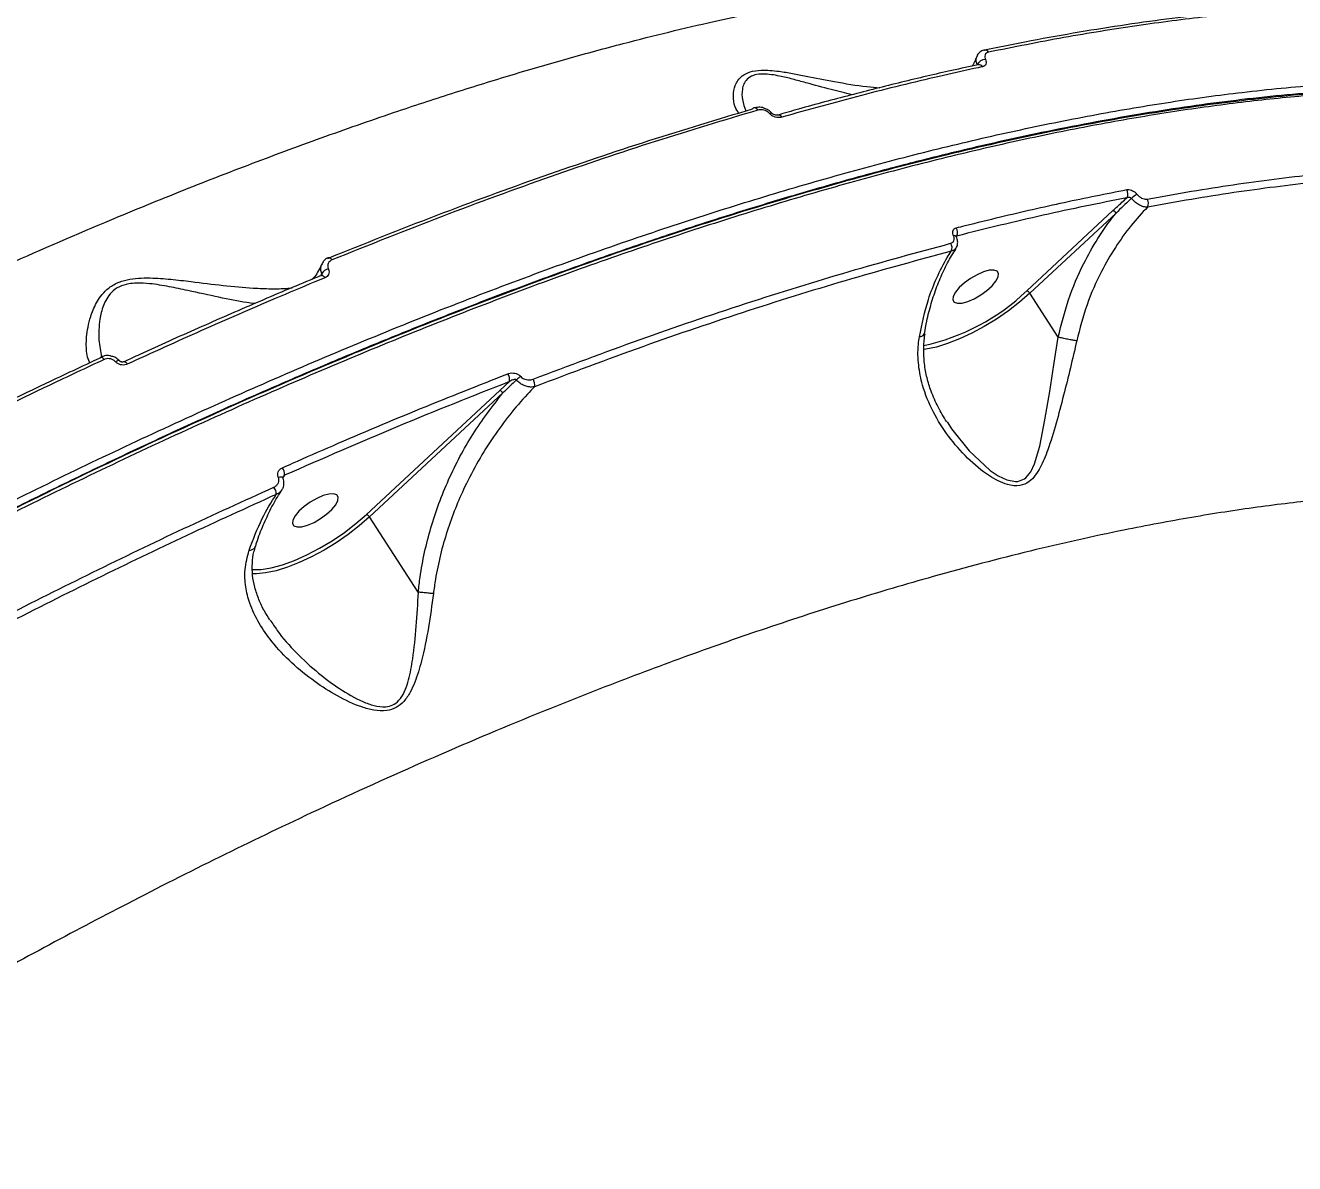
# Model space of a CAD drawing. Header units: millimetres. Extents: x -10881 to 8954, y -8695 to 5624.
# Drawn here: x -4597.2 to -4383.3, y 2660.8 to 2852.6 of the extents above; entities that cross this region are included whole.
import ezdxf

# ---------------------------------------------------------------- set-up
doc = ezdxf.new("R2010")
doc.units = ezdxf.units.MM
for name, color, linetype in [('DIKOM_ОБЪЕКТ', 7, 'Continuous'), ('DIKOM_РАЗМЕР_ЗОНА', 7, 'Continuous'), ('DIKOM_РАЗМЕР_ОБЪЕКТА', 7, 'Continuous')]:
    doc.layers.add(name, color=color, linetype=linetype)
doc.styles.add('style1', font='arial.ttf', dxfattribs={"width": 0.8})
doc.dimstyles.new('1-50', dxfattribs={"dimtxt": 300, "dimasz": 200, "dimexe": 100, "dimexo": 0, "dimgap": 100, "dimtad": 1, "dimtxsty": 'style1', "dimcen": 200, "dimclrd": 7, "dimclre": 7, "dimclrt": 7, "dimadec": 1, "dimazin": 2, "dimtfac": 1, "dimtmove": 0, "dimatfit": 2, "dimfxl": 0, "dimlwd": 25, "dimlwe": 18, "dimarcsym": 0})

# ---------------------------------------------------------------- blocks, each defined once
blk = doc.blocks.new('*D9')
at = {"layer": 'Defpoints', "color": 0, "transparency": 16777216}
for p in [(-9533.99, 4149), (-6877.05, 4149), (-2715.65, -5051.15)]:
    blk.add_point(p, dxfattribs=at)
at = {"layer": 'DIKOM_РАЗМЕР_ОБЪЕКТА', "color": 7, "lineweight": 18, "transparency": 16777216}
for p, q in [((-6877.05, 4149), (-9633.99, 4149)), ((-2715.65, -5051.15), (-9633.99, -5051.15))]:
    blk.add_line(p, q, dxfattribs=at)
at = {"layer": 'DIKOM_РАЗМЕР_ОБЪЕКТА', "color": 7, "lineweight": 25, "transparency": 16777216}
blk.add_line((-9533.99, -4851.15), (-9533.99, 3949), dxfattribs=at)
at = {"layer": 'DIKOM_РАЗМЕР_ОБЪЕКТА', "color": 7, "transparency": 16777216}
for points in [[(-9567.32, 3949), (-9500.66, 3949), (-9533.99, 4149)], [(-9567.32, -4851.15), (-9500.66, -4851.15), (-9533.99, -5051.15)]]:
    blk.add_solid(points, dxfattribs=at)
at = {"layer": 'DIKOM_РАЗМЕР_ОБЪЕКТА', "color": 7, "transparency": 16777216, "insert": (-9787.16, -451.07), "char_height": 300, "attachment_point": 5, "rotation": 90, "style": 'style1'}
blk.add_mtext('9200', dxfattribs=at)
blk = doc.blocks.new('*D10')
at = {"layer": 'Defpoints', "color": 0, "transparency": 16777216}
for p in [(-7152.73, 2730.8), (7385.22, 911.28), (7385.22, -7693.77)]:
    blk.add_point(p, dxfattribs=at)
at = {"layer": 'DIKOM_РАЗМЕР_ОБЪЕКТА', "color": 7, "lineweight": 18, "transparency": 16777216}
for p, q in [((-7152.73, 2730.8), (-7152.73, -7793.77)), ((7385.22, 911.28), (7385.22, -7793.77))]:
    blk.add_line(p, q, dxfattribs=at)
at = {"layer": 'DIKOM_РАЗМЕР_ОБЪЕКТА', "color": 7, "lineweight": 25, "transparency": 16777216}
blk.add_line((-6952.73, -7693.77), (7185.22, -7693.77), dxfattribs=at)
at = {"layer": 'DIKOM_РАЗМЕР_ОБЪЕКТА', "color": 7, "transparency": 16777216}
for points in [[(-6952.73, -7660.43), (-6952.73, -7727.1), (-7152.73, -7693.77)], [(7185.22, -7660.43), (7185.22, -7727.1), (7385.22, -7693.77)]]:
    blk.add_solid(points, dxfattribs=at)
at = {"layer": 'DIKOM_РАЗМЕР_ОБЪЕКТА', "color": 7, "transparency": 16777216, "insert": (116.24, -7440.59), "char_height": 300, "attachment_point": 5, "style": 'style1'}
blk.add_mtext('14500', dxfattribs=at)
blk = doc.blocks.new('*D11')
at = {"layer": 'Defpoints', "color": 0, "transparency": 16777216}
for p in [(-7028.45, 5624.13), (-10431.26, -7165.91), (-2784.83, -7165.91)]:
    blk.add_point(p, dxfattribs=at)
at = {"layer": 'DIKOM_РАЗМЕР_ЗОНА', "color": 7, "lineweight": 18, "transparency": 16777216}
for p, q in [((-7028.45, 5624.13), (-10531.26, 5624.13)), ((-2784.83, -7165.91), (-10531.26, -7165.91))]:
    blk.add_line(p, q, dxfattribs=at)
at = {"layer": 'DIKOM_РАЗМЕР_ЗОНА', "color": 7, "lineweight": 25, "transparency": 16777216}
blk.add_line((-10431.26, 5424.13), (-10431.26, -6965.91), dxfattribs=at)
at = {"layer": 'DIKOM_РАЗМЕР_ЗОНА', "color": 7, "transparency": 16777216}
for points in [[(-10464.6, 5424.13), (-10397.93, 5424.13), (-10431.26, 5624.13)], [(-10464.6, -6965.91), (-10397.93, -6965.91), (-10431.26, -7165.91)]]:
    blk.add_solid(points, dxfattribs=at)
at = {"layer": 'DIKOM_РАЗМЕР_ЗОНА', "color": 7, "transparency": 16777216, "insert": (-10684.43, -770.89), "char_height": 300, "attachment_point": 5, "rotation": 90, "style": 'style1'}
blk.add_mtext('12800', dxfattribs=at)
blk = doc.blocks.new('*D12')
at = {"layer": 'Defpoints', "color": 0, "transparency": 16777216}
for p in [(-9113.32, 3014.05), (8954.2, 2756.48), (8954.2, -8594.51)]:
    blk.add_point(p, dxfattribs=at)
at = {"layer": 'DIKOM_РАЗМЕР_ЗОНА', "color": 7, "lineweight": 18, "transparency": 16777216}
for p, q in [((-9113.32, 3014.05), (-9113.32, -8694.51)), ((8954.2, 2756.48), (8954.2, -8694.51))]:
    blk.add_line(p, q, dxfattribs=at)
at = {"layer": 'DIKOM_РАЗМЕР_ЗОНА', "color": 7, "lineweight": 25, "transparency": 16777216}
blk.add_line((-8913.32, -8594.51), (8754.2, -8594.51), dxfattribs=at)
at = {"layer": 'DIKOM_РАЗМЕР_ЗОНА', "color": 7, "transparency": 16777216}
for points in [[(-8913.32, -8561.18), (-8913.32, -8627.85), (-9113.32, -8594.51)], [(8754.2, -8561.18), (8754.2, -8627.85), (8954.2, -8594.51)]]:
    blk.add_solid(points, dxfattribs=at)
at = {"layer": 'DIKOM_РАЗМЕР_ЗОНА', "color": 7, "transparency": 16777216, "insert": (-79.56, -8341.34), "char_height": 300, "attachment_point": 5, "style": 'style1'}
blk.add_mtext('18000', dxfattribs=at)

msp = doc.modelspace()

# ---------------------------------------------------------------- linework, layer by layer
at = {"layer": 'DIKOM_ОБЪЕКТ', "color": 7, "linetype": 'Continuous', "lineweight": 15}
for p, q in [((-4435.561, 2848.443), (-4435.52, 2848.453)), ((-4436.56, 2845.992), (-4436.594, 2845.988)), ((-4428.417, 2807.874), (-4413.886, 2821.391)), ((-4413.361, 2820.981), (-4427.893, 2807.464)), ((-4440.213, 2817.117), (-4440.257, 2817.058)), ((-4547.37, 2810.441), (-4547.238, 2810.805)), ((-4423.101, 2800.087), (-4427.893, 2807.464)), ((-4517.239, 2791.096), (-4515.626, 2792.59)), ((-4539.714, 2770.19), (-4517.239, 2791.096)), ((-4516.715, 2790.685), (-4539.189, 2769.779)), ((-4441.83, 2785.827), (-4441.735, 2785.668)), ((-4553.511, 2776.806), (-4553.812, 2776.407)), ((-4530.967, 2757.12), (-4539.189, 2769.779))]:
    msp.add_line(p, q, dxfattribs=at)
at = {"layer": 'DIKOM_ОБЪЕКТ', "color": 7, "linetype": 'Continuous', "lineweight": 15, "flags": 128}
for points in [[(-4471.388, 2837.809), (-4471.411, 2837.828), (-4471.448, 2837.84), (-4471.494, 2837.842), (-4471.55, 2837.833), (-4471.615, 2837.815), (-4471.688, 2837.787), (-4471.767, 2837.75)], [(-4440.763, 2817.194), (-4440.608, 2817.198), (-4440.477, 2817.178), (-4440.374, 2817.134), (-4440.304, 2817.069), (-4440.29, 2817.045)], [(-4546.11, 2813.476), (-4546.106, 2813.478), (-4546.024, 2813.49), (-4545.931, 2813.469), (-4545.831, 2813.415), (-4545.728, 2813.33), (-4545.625, 2813.218), (-4545.526, 2813.082)], [(-4440.819, 2806.936), (-4440.885, 2806.359), (-4440.638, 2805.963), (-4440.099, 2805.778), (-4439.309, 2805.82), (-4438.334, 2806.085), (-4437.253, 2806.553), (-4436.153, 2807.184), (-4435.123, 2807.928), (-4434.247, 2808.725), (-4433.596, 2809.51), (-4433.222, 2810.22), (-4433.155, 2810.796), (-4433.402, 2811.193), (-4433.942, 2811.378), (-4434.732, 2811.336), (-4435.706, 2811.07), (-4436.788, 2810.603), (-4437.888, 2809.971), (-4438.917, 2809.227), (-4439.794, 2808.43), (-4440.445, 2807.645), (-4440.819, 2806.936)], [(-4547.306, 2810.473), (-4547.229, 2810.489), (-4547.136, 2810.471), (-4547.034, 2810.419), (-4546.928, 2810.334), (-4546.822, 2810.219), (-4546.719, 2810.078)], [(-4427.893, 2807.464), (-4429.621, 2805.961), (-4431.504, 2804.507), (-4433.502, 2803.133), (-4435.57, 2801.868), (-4437.664, 2800.741), (-4439.739, 2799.774), (-4441.749, 2798.991), (-4443.651, 2798.407), (-4445.404, 2798.035), (-4445.844, 2797.972)], [(-4441.735, 2785.668), (-4441.115, 2784.631), (-4438.125, 2780.91), (-4434.557, 2777.637), (-4433.201, 2776.728), (-4431.754, 2776.029), (-4430.307, 2775.741), (-4429.887, 2775.77), (-4428.794, 2776.21), (-4428.575, 2776.382), (-4427.745, 2777.413), (-4427.116, 2778.74), (-4426.233, 2781.718), (-4425.34, 2786.164), (-4424.534, 2790.947), (-4423.818, 2795.429), (-4423.095, 2800.078), (-4423.095, 2800.082), (-4423.095, 2800.082)], [(-4584.557, 2796.618), (-4584.521, 2796.687), (-4584.477, 2796.721)], [(-4584.477, 2796.721), (-4584.468, 2796.725), (-4584.401, 2796.73), (-4584.321, 2796.703), (-4584.232, 2796.644), (-4584.137, 2796.556), (-4584.039, 2796.441), (-4583.942, 2796.304)], [(-4581.365, 2796.089), (-4581.371, 2796.096), (-4581.417, 2796.123), (-4581.48, 2796.133), (-4581.56, 2796.125), (-4581.655, 2796.098), (-4581.761, 2796.055), (-4581.877, 2795.995), (-4581.998, 2795.921)], [(-4580.57, 2795.942), (-4580.565, 2795.945), (-4580.497, 2795.958), (-4580.415, 2795.935), (-4580.323, 2795.878), (-4580.225, 2795.789), (-4580.123, 2795.672), (-4580.022, 2795.531)], [(-4554.57, 2776.477), (-4554.354, 2776.523), (-4554.159, 2776.538), (-4553.998, 2776.52), (-4553.879, 2776.47), (-4553.809, 2776.391), (-4553.808, 2776.389)], [(-4552.116, 2769.251), (-4552.182, 2768.675), (-4551.935, 2768.278), (-4551.395, 2768.094), (-4550.606, 2768.136), (-4549.631, 2768.401), (-4548.55, 2768.868), (-4547.45, 2769.5), (-4546.42, 2770.244), (-4545.544, 2771.041), (-4544.892, 2771.826), (-4544.518, 2772.535), (-4544.452, 2773.112), (-4544.699, 2773.508), (-4545.239, 2773.693), (-4546.028, 2773.651), (-4547.003, 2773.386), (-4548.084, 2772.918), (-4549.184, 2772.287), (-4550.214, 2771.543), (-4551.09, 2770.746), (-4551.742, 2769.961), (-4552.116, 2769.251)], [(-4539.189, 2769.779), (-4540.918, 2768.277), (-4542.801, 2766.823), (-4544.798, 2765.448), (-4546.866, 2764.184), (-4548.961, 2763.056), (-4551.035, 2762.09), (-4553.046, 2761.306), (-4554.948, 2760.722), (-4556.701, 2760.35), (-4558.266, 2760.199), (-4559.014, 2760.209)], [(-4558.993, 2760.915), (-4558.963, 2760.913), (-4557.476, 2760.948), (-4555.769, 2761.223), (-4553.881, 2761.731), (-4551.859, 2762.461), (-4549.751, 2763.395), (-4547.608, 2764.509), (-4545.483, 2765.778), (-4543.426, 2767.171), (-4541.488, 2768.653), (-4539.714, 2770.19)]]:
    msp.add_lwpolyline(points, dxfattribs=at)
at = {"layer": 'DIKOM_ОБЪЕКТ', "color": 7, "linetype": 'Continuous', "lineweight": 15}
for centre, radius, start, end in [((-4435.452, 2847.778), 0.678, 27.37915, 95.79791), ((-4435.354, 2845.277), 1.574, 90.62944, 152.73905), ((-4436.478, 2845.329), 0.666, 26.72019, 98.80368), ((-4474.293, 2838.319), 0.395, 106.61123, 145.32257), ((-4474.338, 2838.056), 0.646, 25.10868, 96.05176), ((-4470.29, 2836.882), 0.634, 24.57383, 99.08946), ((-4412.601, 2824.238), 1.256, 327.01115, 33.96432), ((-4408.506, 2821.231), 3.18, 114.1911, 135.37333), ((-4409.156, 2822.631), 1.272, 329.36972, 33.50481), ((-4414.129, 2820.54), 0.885, 29.85923, 74.0456), ((-4441.378, 2817.736), 1.32, 332.00588, 34.73526), ((-4442.355, 2815.126), 1.355, 335.18576, 34.28687), ((-4545.834, 2809.972), 1.632, 100.16279, 149.29876), ((-4453.272, 2833.805), 35.919, 282.07741, 313.78691), ((-4428.661, 2807.023), 0.885, 29.85903, 74.04627), ((-4517.185, 2792.963), 1.603, 346.53513, 36.02485), ((-4512.13, 2790.734), 3.141, 120.21365, 137.18924), ((-4512.984, 2792.054), 1.651, 348.65091, 35.31397), ((-4517.483, 2790.244), 0.885, 29.85923, 74.0456), ((-4555.382, 2776.978), 1.879, 354.76759, 36.14425), ((-4556.937, 2773.65), 2.008, 357.89368, 35.41669), ((-4539.957, 2769.338), 0.885, 29.85903, 74.04627)]:
    msp.add_arc(centre, radius, start, end, dxfattribs=at)
for points, knots in [([(-4907.043, 2597.478), (-4903.426, 2601.312), (-4896.166, 2609.007), (-4884.527, 2620.635), (-4872.29, 2632.365), (-4859.435, 2644.16), (-4845.942, 2656.034), (-4831.879, 2667.913), (-4817.25, 2679.78), (-4803.124, 2690.791), (-4789.609, 2700.954), (-4776.826, 2710.265), (-4763.762, 2719.48), (-4750.448, 2728.573), (-4736.866, 2737.549), (-4723.075, 2746.364), (-4709.083, 2755.007), (-4695.405, 2763.166), (-4682.083, 2770.845), (-4669.141, 2778.061), (-4656.152, 2785.055), (-4643.969, 2791.384), (-4632.634, 2797.077), (-4622.14, 2802.186), (-4611.666, 2807.121), (-4598.862, 2812.952), (-4585.382, 2818.802), (-4571.285, 2824.588), (-4558.855, 2829.437), (-4546.548, 2833.981), (-4535.163, 2837.94), (-4524.704, 2841.368), (-4515.131, 2844.33), (-4505.688, 2847.072), (-4494.281, 2850.162), (-4481.961, 2853.161), (-4468.862, 2855.917), (-4456.962, 2858.04), (-4445.428, 2859.705), (-4434.309, 2860.902), (-4423.627, 2861.63), (-4413.411, 2861.878), (-4403.618, 2861.685), (-4397.511, 2861.153), (-4394.455, 2860.887)], [0, 0, 0, 0, 0.02764855, 0.05548477, 0.08338797, 0.11169617, 0.140075, 0.16886907, 0.19773766, 0.22681035, 0.25030526, 0.27391494, 0.29756581, 0.3214622, 0.34540138, 0.36959051, 0.39382409, 0.41817956, 0.44024799, 0.46231643, 0.48452126, 0.50672609, 0.52467372, 0.54262134, 0.56064222, 0.57866309, 0.60891467, 0.63093066, 0.65294664, 0.67509859, 0.69725054, 0.7151552, 0.73305986, 0.75103747, 0.76901508, 0.79919372, 0.82416614, 0.84918791, 0.87428435, 0.8994309, 0.92448538, 0.94958973, 0.97476954, 1, 1, 1, 1]), ([(-4387.378, 2855.396), (-4388.182, 2855.343), (-4391.396, 2855.131), (-4397.21, 2854.559), (-4404.815, 2853.677), (-4412.608, 2852.586), (-4420.569, 2851.299), (-4428.21, 2849.92), (-4433.267, 2848.88), (-4435.557, 2848.409)], [0, 0, 0, 0, 0.0541405, 0.21632, 0.3786014, 0.5409491, 0.7033255, 0.8656846, 1, 1, 1, 1]), ([(-4386.672, 2855.085), (-4390.433, 2854.771), (-4397.962, 2854.143), (-4409.829, 2852.598), (-4422.079, 2850.646), (-4430.59, 2848.943), (-4434.85, 2848.09)], [0, 0, 0, 0, 0.2488739, 0.4981939, 0.748869, 1, 1, 1, 1]), ([(-4435.519, 2848.439), (-4435.57, 2848.433), (-4435.859, 2848.395), (-4436.309, 2848.129), (-4436.725, 2847.72), (-4436.802, 2847.404), (-4436.825, 2847.311)], [0, 0, 0, 0, 0.0840305, 0.4728199, 0.8455607, 1, 1, 1, 1]), ([(-4434.85, 2848.09), (-4434.982, 2848.045), (-4435.248, 2847.956), (-4435.467, 2847.646), (-4435.524, 2847.261), (-4435.42, 2846.98), (-4435.371, 2846.85)], [0, 0, 0, 0, 0.2632567, 0.5266594, 0.7813278, 1, 1, 1, 1]), ([(-4436.577, 2845.967), (-4438.064, 2845.652), (-4442.327, 2844.748), (-4449.52, 2843.049), (-4458.135, 2840.876), (-4465.093, 2839.02), (-4469.217, 2837.829), (-4470.387, 2837.491)], [0, 0, 0, 0, 0.1365449, 0.3915604, 0.6459063, 0.8995418, 1, 1, 1, 1]), ([(-4435.884, 2845.628), (-4436.366, 2845.524), (-4438.777, 2845.005), (-4445.501, 2843.494), (-4456.214, 2840.892), (-4465.211, 2838.395), (-4469.713, 2837.146)], [0, 0, 0, 0, 0.0441427, 0.2207211, 0.6100162, 1, 1, 1, 1]), ([(-4436.847, 2847.368), (-4437.029, 2846.893), (-4437.261, 2846.288), (-4437.541, 2845.843), (-4437.601, 2845.747)], [0, 0, 0, 0, 0.783915, 1, 1, 1, 1]), ([(-4436.753, 2845.997), (-4436.835, 2846.222), (-4437.004, 2846.689), (-4436.902, 2847.108), (-4436.849, 2847.325)], [0, 0, 0, 0, 0.48135603, 1, 1, 1, 1]), ([(-4435.371, 2846.85), (-4435.323, 2846.721), (-4435.22, 2846.445), (-4435.276, 2846.067), (-4435.492, 2845.762), (-4435.753, 2845.673), (-4435.884, 2845.628)], [0, 0, 0, 0, 0.2213871, 0.4744058, 0.7373087, 1, 1, 1, 1]), ([(-4933.907, 2510.382), (-4931.798, 2513.144), (-4927.017, 2519.405), (-4919.029, 2529.279), (-4909.95, 2540.002), (-4900.349, 2550.823), (-4890.178, 2561.8), (-4879.462, 2572.891), (-4868.183, 2584.103), (-4856.431, 2595.336), (-4844.371, 2606.439), (-4832.067, 2617.365), (-4819.529, 2628.122), (-4806.627, 2638.822), (-4793.286, 2649.524), (-4779.55, 2660.18), (-4765.402, 2670.795), (-4750.965, 2681.271), (-4736.435, 2691.467), (-4721.883, 2701.346), (-4707.307, 2710.922), (-4692.557, 2720.296), (-4677.549, 2729.515), (-4662.342, 2738.536), (-4646.922, 2747.356), (-4631.427, 2755.893), (-4616.066, 2764.033), (-4600.905, 2771.752), (-4585.935, 2779.068), (-4571, 2786.058), (-4556.018, 2792.755), (-4541.054, 2799.123), (-4526.1, 2805.156), (-4511.293, 2810.791), (-4496.833, 2815.957), (-4482.773, 2820.645), (-4469.096, 2824.876), (-4455.66, 2828.694), (-4442.393, 2832.115), (-4429.359, 2835.112), (-4416.557, 2837.676), (-4404.108, 2839.776), (-4391.542, 2841.47), (-4378.975, 2842.68), (-4366.497, 2843.328), (-4354.586, 2843.365), (-4343.269, 2842.783), (-4332.679, 2841.59), (-4322.857, 2839.795), (-4314.709, 2837.707), (-4310.001, 2836.058), (-4308.084, 2835.387)], [0, 0, 0, 0, 0.0156514, 0.0354748, 0.0552981, 0.0752592, 0.0952203, 0.1156156, 0.136011, 0.1565564, 0.1771018, 0.1969252, 0.2167485, 0.2367096, 0.2566706, 0.277066, 0.2974613, 0.3180067, 0.3385521, 0.3583755, 0.3781988, 0.3981599, 0.4181209, 0.4385163, 0.4589116, 0.4794571, 0.5000025, 0.5198258, 0.5396492, 0.5596102, 0.5795713, 0.5999666, 0.6203619, 0.6409074, 0.6614528, 0.6812761, 0.7010994, 0.7210604, 0.7410215, 0.7614168, 0.7818121, 0.8023575, 0.8229029, 0.8459799, 0.8690569, 0.8921878, 0.915483, 0.9388336, 0.9615658, 0.9843494, 1, 1, 1, 1]), ([(-4476.974, 2837.823), (-4477.19, 2838.161), (-4477.73, 2839.009), (-4477.944, 2840.659), (-4477.708, 2842.217), (-4477.145, 2843.333), (-4476.403, 2844.159), (-4475.138, 2844.841), (-4472.989, 2845.154), (-4470.461, 2844.938), (-4467.902, 2844.521), (-4464.789, 2843.916), (-4460.587, 2843.089), (-4456.375, 2842.34), (-4453.897, 2842.159), (-4453.171, 2842.106)], [0, 0, 0, 0, 0.07812172, 0.19570886, 0.28919823, 0.33657774, 0.38488515, 0.4419845, 0.49957805, 0.5770784, 0.63319359, 0.68939518, 0.80606416, 0.94315828, 1, 1, 1, 1]), ([(-4457.83, 2840.932), (-4459.006, 2841.202), (-4461.577, 2841.793), (-4464.951, 2842.762), (-4467.866, 2843.559), (-4469.817, 2844.028), (-4471.482, 2844.322), (-4472.922, 2844.446), (-4473.911, 2844.35), (-4474.869, 2844.068), (-4475.603, 2843.59), (-4476.132, 2842.748), (-4476.454, 2841.582), (-4476.427, 2839.973), (-4475.999, 2838.813), (-4475.769, 2838.192)], [0, 0, 0, 0, 0.1196629, 0.2616957, 0.3347583, 0.4076713, 0.4530963, 0.4997698, 0.5549283, 0.5656824, 0.6315623, 0.6885719, 0.7472734, 0.864579, 1, 1, 1, 1]), ([(-4288.637, 2824.292), (-4288.684, 2824.329), (-4290.527, 2825.775), (-4294.743, 2828.231), (-4301.327, 2831.613), (-4308.508, 2834.45), (-4316.149, 2836.818), (-4324.247, 2838.715), (-4332.888, 2840.17), (-4342.119, 2841.181), (-4351.927, 2841.733), (-4362.321, 2841.813), (-4373.228, 2841.411), (-4384.355, 2840.547), (-4395.631, 2839.26), (-4407.017, 2837.587), (-4418.784, 2835.494), (-4430.985, 2832.967), (-4443.595, 2830.003), (-4456.616, 2826.592), (-4469.96, 2822.752), (-4483.606, 2818.486), (-4497.516, 2813.803), (-4511.686, 2808.705), (-4526.093, 2803.195), (-4540.802, 2797.243), (-4555.777, 2790.856), (-4571.014, 2784.027), (-4586.396, 2776.802), (-4601.697, 2769.288), (-4616.866, 2761.524), (-4631.893, 2753.527), (-4646.952, 2745.205), (-4662.108, 2736.518), (-4677.317, 2727.482), (-4692.568, 2718.097), (-4707.739, 2708.424), (-4723.071, 2698.333), (-4733.219, 2691.351), (-4738.421, 2687.772)], [0, 0, 0, 0, 0.0007346, 0.0289505, 0.057322, 0.0857458, 0.1131219, 0.1405451, 0.168111, 0.195725, 0.2238896, 0.2521055, 0.280477, 0.3089008, 0.3352988, 0.3617388, 0.3883068, 0.4149178, 0.4420201, 0.4691681, 0.4964546, 0.5237876, 0.5511638, 0.578587, 0.606153, 0.633767, 0.6619317, 0.6901477, 0.7185192, 0.7469431, 0.7743193, 0.8017425, 0.8293085, 0.8569226, 0.8850873, 0.9133032, 0.9416748, 0.9700987, 1, 1, 1, 1]), ([(-4288.85, 2824.536), (-4289.198, 2824.792), (-4290.744, 2825.928), (-4293.746, 2827.759), (-4297.863, 2830.027), (-4302.262, 2832.1), (-4306.919, 2833.995), (-4311.827, 2835.702), (-4316.965, 2837.215), (-4322.316, 2838.526), (-4327.871, 2839.635), (-4333.634, 2840.544), (-4339.604, 2841.253), (-4345.784, 2841.762), (-4352.175, 2842.074), (-4358.778, 2842.187), (-4365.596, 2842.101), (-4372.63, 2841.817), (-4379.884, 2841.333), (-4387.343, 2840.652), (-4394.975, 2839.775), (-4402.754, 2838.704), (-4410.667, 2837.443), (-4418.723, 2835.991), (-4426.92, 2834.348), (-4435.259, 2832.514), (-4443.741, 2830.49), (-4452.365, 2828.276), (-4461.13, 2825.872), (-4470.038, 2823.277), (-4479.088, 2820.492), (-4488.271, 2817.518), (-4497.562, 2814.365), (-4506.933, 2811.041), (-4516.364, 2807.553), (-4525.852, 2803.904), (-4535.397, 2800.092), (-4545.001, 2796.118), (-4554.662, 2791.983), (-4564.381, 2787.686), (-4574.157, 2783.227), (-4583.99, 2778.607), (-4593.881, 2773.825), (-4603.825, 2768.883), (-4613.798, 2763.793), (-4623.77, 2758.571), (-4633.713, 2753.229), (-4643.622, 2747.773), (-4653.497, 2742.201), (-4663.338, 2736.514), (-4673.147, 2730.711), (-4682.922, 2724.794), (-4692.662, 2718.761), (-4702.371, 2712.616), (-4712.037, 2706.347), (-4718.853, 2701.867), (-4722.423, 2699.451), (-4722.806, 2699.192)], [0, 0, 0, 0, 0.0053783, 0.0239307, 0.0425511, 0.0612597, 0.0800759, 0.0989917, 0.1178881, 0.1366792, 0.1553981, 0.1740642, 0.1926973, 0.2113174, 0.2299446, 0.2485927, 0.2672822, 0.2860336, 0.3048678, 0.3238003, 0.3427276, 0.3615235, 0.3802584, 0.3989472, 0.4176053, 0.4362478, 0.4548897, 0.4735436, 0.4922222, 0.5109408, 0.5297145, 0.5485584, 0.5674252, 0.5862315, 0.6049732, 0.6236653, 0.6423229, 0.660961, 0.6795947, 0.6982375, 0.716901, 0.7356002, 0.7543501, 0.7731657, 0.7920308, 0.8108578, 0.8296114, 0.8483119, 0.866974, 0.8856128, 0.9042431, 0.9228797, 0.9415328, 0.9602172, 0.9789478, 0.9977394, 1, 1, 1, 1]), ([(-4308.334, 2834), (-4310.247, 2834.669), (-4315.4, 2836.473), (-4324.593, 2838.761), (-4336.108, 2840.662), (-4348.644, 2841.764), (-4362.182, 2842.045), (-4376.703, 2841.478), (-4391.888, 2840.077), (-4407.667, 2837.867), (-4423.962, 2834.89), (-4441.038, 2831.096), (-4458.869, 2826.463), (-4477.41, 2820.988), (-4496.252, 2814.792), (-4515.324, 2807.912), (-4534.551, 2800.4), (-4554.246, 2792.135), (-4574.359, 2783.113), (-4594.828, 2773.348), (-4615.205, 2763.053), (-4635.42, 2752.279), (-4655.409, 2741.079), (-4675.506, 2729.28), (-4695.615, 2716.864), (-4711.258, 2706.873), (-4720.005, 2700.943), (-4722.163, 2699.48)], [0, 0, 0, 0, 0.0243372, 0.0655682, 0.106831, 0.1480619, 0.1904905, 0.2329537, 0.2753823, 0.3166133, 0.357876, 0.399107, 0.4415356, 0.4839988, 0.5264274, 0.5676584, 0.6089212, 0.6501522, 0.6925808, 0.7350441, 0.7774727, 0.8187037, 0.8599665, 0.9011976, 0.9436262, 0.9860894, 1, 1, 1, 1]), ([(-4546.228, 2813.356), (-4540.116, 2815.807), (-4527.874, 2820.714), (-4509.823, 2827.295), (-4491.988, 2833.346), (-4480.414, 2836.81), (-4474.618, 2838.544)], [0, 0, 0, 0, 0.2482505, 0.4971903, 0.7482387, 1, 1, 1, 1]), ([(-4473.753, 2838.33), (-4479.48, 2836.616), (-4490.95, 2833.185), (-4508.735, 2827.161), (-4526.906, 2820.545), (-4539.313, 2815.572), (-4545.526, 2813.082)], [0, 0, 0, 0, 0.2482503, 0.4971899, 0.7482385, 1, 1, 1, 1]), ([(-4472.617, 2838.613), (-4472.668, 2838.637), (-4472.979, 2838.782), (-4473.615, 2838.845), (-4474.139, 2838.742), (-4474.405, 2838.69)], [0, 0, 0, 0, 0.0884298, 0.538491, 1, 1, 1, 1]), ([(-4471.767, 2837.75), (-4471.872, 2837.854), (-4472.081, 2838.061), (-4472.498, 2838.272), (-4472.961, 2838.397), (-4473.397, 2838.412), (-4473.65, 2838.354), (-4473.753, 2838.33)], [0, 0, 0, 0, 0.1920553, 0.3835881, 0.5902092, 0.8340758, 1, 1, 1, 1]), ([(-4471.39, 2837.808), (-4471.393, 2837.813), (-4471.55, 2838.036), (-4471.965, 2838.356), (-4472.416, 2838.534), (-4472.617, 2838.613)], [0, 0, 0, 0, 0.014095, 0.561376, 1, 1, 1, 1]), ([(-4469.713, 2837.146), (-4469.819, 2837.122), (-4470.082, 2837.063), (-4470.535, 2837.083), (-4471.015, 2837.215), (-4471.445, 2837.433), (-4471.659, 2837.645), (-4471.767, 2837.75)], [0, 0, 0, 0, 0.1655324, 0.4120459, 0.620061, 0.8097055, 1, 1, 1, 1]), ([(-4470.385, 2837.52), (-4470.415, 2837.509), (-4470.497, 2837.48), (-4470.734, 2837.483), (-4470.987, 2837.545), (-4471.176, 2837.635), (-4471.297, 2837.719), (-4471.364, 2837.78), (-4471.383, 2837.805), (-4471.387, 2837.81)], [0, 0, 0, 0, 0.1655604, 0.455866, 0.665076, 0.8056219, 0.9050873, 0.9793288, 1, 1, 1, 1]), ([(-4408.096, 2823.333), (-4405.602, 2823.783), (-4398.314, 2825.098), (-4386.607, 2826.815), (-4373.17, 2828.257), (-4360.231, 2829.107), (-4352.116, 2829.134), (-4348.054, 2829.148)], [0, 0, 0, 0, 0.1144542, 0.3345003, 0.5550756, 0.7772654, 1, 1, 1, 1]), ([(-4348.159, 2827.783), (-4352.163, 2827.771), (-4360.179, 2827.746), (-4373.026, 2826.912), (-4386.476, 2825.477), (-4398.244, 2823.755), (-4405.574, 2822.432), (-4408.062, 2821.983)], [0, 0, 0, 0, 0.2200461, 0.4406213, 0.6628108, 0.8855451, 1, 1, 1, 1]), ([(-4440.293, 2818.488), (-4439.794, 2818.616), (-4437.294, 2819.253), (-4431.173, 2820.758), (-4422.03, 2822.86), (-4415.051, 2824.246), (-4411.559, 2824.94)], [0, 0, 0, 0, 0.0507678, 0.2538476, 0.6266954, 1, 1, 1, 1]), ([(-4411.559, 2824.94), (-4411.515, 2824.946), (-4411.345, 2824.972), (-4411.007, 2824.936), (-4410.562, 2824.767), (-4410.137, 2824.494), (-4409.919, 2824.252), (-4409.809, 2824.131)], [0, 0, 0, 0, 0.0825824, 0.3217227, 0.5513052, 0.7756177, 1, 1, 1, 1]), ([(-4409.809, 2824.131), (-4409.702, 2824.012), (-4409.487, 2823.773), (-4409.068, 2823.503), (-4408.633, 2823.338), (-4408.304, 2823.303), (-4408.138, 2823.327), (-4408.096, 2823.333)], [0, 0, 0, 0, 0.2256675, 0.4513623, 0.6801796, 0.9175966, 1, 1, 1, 1]), ([(-4411.547, 2823.554), (-4416.214, 2822.621), (-4425.558, 2820.753), (-4435.324, 2818.33), (-4440.213, 2817.117)], [0, 0, 0, 0, 0.49945, 1, 1, 1, 1]), ([(-4408.062, 2821.983), (-4408.999, 2820.968), (-4410.943, 2818.861), (-4413.54, 2815.222), (-4416.092, 2810.8), (-4418.411, 2805.562), (-4419.463, 2801.51), (-4419.994, 2799.462)], [0, 0, 0, 0, 0.1665418, 0.3455483, 0.526757, 0.7607811, 1, 1, 1, 1]), ([(-4413.886, 2821.391), (-4413.381, 2821.86), (-4412.603, 2822.581), (-4411.821, 2823.301), (-4411.547, 2823.554)], [0, 0, 0, 0, 0.649474, 1, 1, 1, 1]), ([(-4410.769, 2823.465), (-4410.826, 2823.412), (-4411.695, 2822.591), (-4412.556, 2821.759), (-4413.361, 2820.981)], [0, 0, 0, 0, 0.0646722, 1, 1, 1, 1]), ([(-4410.769, 2823.465), (-4410.805, 2823.497), (-4410.845, 2823.534), (-4410.948, 2823.589), (-4411.08, 2823.629), (-4411.28, 2823.634), (-4411.439, 2823.599), (-4411.525, 2823.563), (-4411.547, 2823.554)], [0, 0, 0, 0, 0.1722971, 0.1986671, 0.4120261, 0.6483545, 0.9085947, 1, 1, 1, 1]), ([(-4408.062, 2821.983), (-4408.126, 2821.98), (-4408.375, 2821.968), (-4408.88, 2822.074), (-4409.563, 2822.394), (-4410.233, 2822.868), (-4410.59, 2823.266), (-4410.769, 2823.465)], [0, 0, 0, 0, 0.0812089, 0.316152, 0.5445805, 0.7717999, 1, 1, 1, 1]), ([(-4423.101, 2800.087), (-4422.575, 2802.209), (-4421.51, 2806.501), (-4419.132, 2812.036), (-4416.472, 2816.769), (-4414.534, 2819.513), (-4413.449, 2820.871), (-4413.361, 2820.981)], [0, 0, 0, 0, 0.275435, 0.5570818, 0.7677985, 0.9811402, 1, 1, 1, 1]), ([(-4440.763, 2817.194), (-4440.777, 2817.225), (-4440.854, 2817.391), (-4440.921, 2817.697), (-4440.857, 2818.062), (-4440.649, 2818.352), (-4440.412, 2818.443), (-4440.293, 2818.488)], [0, 0, 0, 0, 0.0535395, 0.2897948, 0.5263616, 0.7631292, 1, 1, 1, 1]), ([(-4511.637, 2793.008), (-4505.599, 2795.278), (-4493.506, 2799.823), (-4475.737, 2805.835), (-4458.225, 2811.299), (-4446.904, 2814.358), (-4441.236, 2815.889)], [0, 0, 0, 0, 0.2482523, 0.4971932, 0.7482405, 1, 1, 1, 1]), ([(-4441.236, 2815.889), (-4441.116, 2815.936), (-4440.878, 2816.028), (-4440.669, 2816.32), (-4440.604, 2816.687), (-4440.672, 2816.995), (-4440.749, 2817.163), (-4440.763, 2817.194)], [0, 0, 0, 0, 0.2363546, 0.4725827, 0.7091512, 0.9458514, 1, 1, 1, 1]), ([(-4440.368, 2815.091), (-4440.324, 2815.142), (-4440.13, 2815.372), (-4440.032, 2815.92), (-4440.062, 2816.542), (-4440.244, 2816.896), (-4440.316, 2817.035)], [0, 0, 0, 0, 0.1002245, 0.4419613, 0.7821521, 1, 1, 1, 1]), ([(-4440.213, 2817.117), (-4440.256, 2817.1), (-4440.32, 2817.076), (-4440.354, 2817.024), (-4440.365, 2817.007)], [0, 0, 0, 0, 0.6780345, 1, 1, 1, 1]), ([(-4440.284, 2817.039), (-4440.292, 2817.055), (-4440.318, 2817.105), (-4440.32, 2817.142), (-4440.321, 2817.133), (-4440.321, 2817.131)], [0, 0, 0, 0, 0.2607252, 0.8239197, 1, 1, 1, 1]), ([(-4546.105, 2813.465), (-4546.15, 2813.45), (-4546.473, 2813.345), (-4546.951, 2812.97), (-4547.177, 2812.497), (-4547.28, 2812.283)], [0, 0, 0, 0, 0.0811826, 0.5825196, 1, 1, 1, 1]), ([(-4441.125, 2814.557), (-4446.701, 2813.051), (-4457.869, 2810.035), (-4475.251, 2804.622), (-4493.056, 2798.609), (-4505.256, 2794.024), (-4511.365, 2791.729)], [0, 0, 0, 0, 0.2482526, 0.4971936, 0.7482408, 1, 1, 1, 1]), ([(-4446.514, 2800.145), (-4446.066, 2802.281), (-4445.33, 2805.797), (-4443.609, 2810.161), (-4442.246, 2812.813), (-4441.354, 2814.202), (-4441.125, 2814.557)], [0, 0, 0, 0, 0.3957843, 0.6516337, 0.9109959, 1, 1, 1, 1]), ([(-4445.634, 2800.688), (-4445.517, 2801.383), (-4445.221, 2803.132), (-4444.521, 2805.788), (-4443.571, 2808.655), (-4442.421, 2811.333), (-4441.327, 2813.467), (-4440.562, 2814.606), (-4440.294, 2815.004)], [0, 0, 0, 0, 0.1254982, 0.3160545, 0.5081265, 0.7014103, 0.8955165, 1, 1, 1, 1]), ([(-4440.389, 2815.071), (-4440.446, 2814.98), (-4440.603, 2814.728), (-4440.922, 2814.624), (-4441.125, 2814.557)], [0, 0, 0, 0, 0.3628914, 1, 1, 1, 1]), ([(-4547.294, 2812.339), (-4547.308, 2812.299), (-4547.492, 2811.768), (-4547.94, 2811.005), (-4548.474, 2810.199), (-4548.815, 2809.896), (-4548.918, 2809.805)], [0, 0, 0, 0, 0.0319084, 0.4259105, 0.8270378, 1, 1, 1, 1]), ([(-4547.238, 2810.805), (-4547.258, 2810.853), (-4547.376, 2811.136), (-4547.478, 2811.659), (-4547.347, 2812.088), (-4547.285, 2812.288)], [0, 0, 0, 0, 0.0977581, 0.5775823, 1, 1, 1, 1]), ([(-4546.122, 2811.578), (-4546.11, 2811.551), (-4546.038, 2811.384), (-4545.982, 2811.062), (-4546.074, 2810.649), (-4546.319, 2810.292), (-4546.586, 2810.149), (-4546.719, 2810.078)], [0, 0, 0, 0, 0.0479293, 0.2856334, 0.523625, 0.7617704, 1, 1, 1, 1]), ([(-4545.526, 2813.082), (-4545.659, 2813.011), (-4545.926, 2812.869), (-4546.171, 2812.513), (-4546.263, 2812.098), (-4546.207, 2811.774), (-4546.135, 2811.607), (-4546.122, 2811.578)], [0, 0, 0, 0, 0.2378088, 0.4755153, 0.7135038, 0.9515312, 1, 1, 1, 1]), ([(-4586.315, 2795.791), (-4586.389, 2795.902), (-4586.657, 2796.308), (-4586.938, 2797.66), (-4586.992, 2800.049), (-4586.442, 2803.054), (-4585.495, 2805.467), (-4584.52, 2807.013), (-4583.461, 2808.185), (-4581.965, 2809.181), (-4580.087, 2809.789), (-4578.136, 2810.039), (-4575.656, 2810.073), (-4572.662, 2809.844), (-4568.516, 2809.36), (-4563.767, 2808.762), (-4559.248, 2808.345), (-4555.734, 2808.212), (-4553.486, 2808.247), (-4552.544, 2808.368), (-4552.228, 2808.409)], [0, 0, 0, 0, 0.0209611, 0.0763779, 0.1715933, 0.2696472, 0.3303276, 0.361104, 0.392565, 0.4287949, 0.4610203, 0.4921048, 0.5244132, 0.5809697, 0.6387598, 0.7343023, 0.8327415, 0.8984847, 0.9659278, 1, 1, 1, 1]), ([(-4558.59, 2805.721), (-4559.019, 2805.78), (-4560.827, 2806.03), (-4564.589, 2806.778), (-4569.016, 2807.765), (-4572.958, 2808.599), (-4575.857, 2809.088), (-4578.181, 2809.226), (-4579.928, 2809.075), (-4581.482, 2808.616), (-4582.736, 2807.683), (-4583.553, 2806.553), (-4584.255, 2805.016), (-4584.797, 2802.603), (-4584.915, 2799.52), (-4584.53, 2797.666), (-4584.338, 2796.74)], [0, 0, 0, 0, 0.0390148, 0.1646332, 0.2936671, 0.3663789, 0.440185, 0.4886038, 0.517126, 0.5545981, 0.5969756, 0.6344726, 0.6732783, 0.7506722, 0.8755207, 1, 1, 1, 1]), ([(-4547.304, 2810.467), (-4547.736, 2810.292), (-4551.381, 2808.809), (-4558.308, 2805.86), (-4568.079, 2801.604), (-4575.507, 2798.285), (-4579.681, 2796.345), (-4580.566, 2795.933)], [0, 0, 0, 0, 0.03947295, 0.33297871, 0.62710433, 0.92096139, 1, 1, 1, 1]), ([(-4546.719, 2810.078), (-4547.277, 2809.847), (-4550.068, 2808.693), (-4556.981, 2805.787), (-4567.508, 2801.231), (-4575.849, 2797.431), (-4580.022, 2795.531)], [0, 0, 0, 0, 0.0507693, 0.253855, 0.6266991, 1, 1, 1, 1]), ([(-4547.218, 2810.537), (-4547.219, 2810.534), (-4547.22, 2810.53), (-4547.249, 2810.493), (-4547.298, 2810.477), (-4547.303, 2810.476)], [0, 0, 0, 0, 0.5372103, 0.9532751, 1, 1, 1, 1]), ([(-4547.22, 2810.537), (-4547.21, 2810.571), (-4547.188, 2810.647), (-4547.209, 2810.742), (-4547.234, 2810.796), (-4547.238, 2810.805)], [0, 0, 0, 0, 0.3973044, 0.8989651, 1, 1, 1, 1]), ([(-4446.514, 2800.145), (-4446.48, 2800.153), (-4446.329, 2800.186), (-4446.023, 2800.29), (-4445.734, 2800.467), (-4445.712, 2800.639), (-4445.703, 2800.701)], [0, 0, 0, 0, 0.0722466, 0.3160962, 0.749984, 1, 1, 1, 1]), ([(-4441.888, 2785.789), (-4442.396, 2786.624), (-4443.415, 2788.3), (-4444.506, 2790.811), (-4445.277, 2793.248), (-4445.705, 2795.611), (-4445.796, 2798.038), (-4445.729, 2799.734), (-4445.535, 2800.6), (-4445.521, 2800.663)], [0, 0, 0, 0, 0.1835879, 0.3685803, 0.5178736, 0.675478, 0.833518, 0.9877256, 1, 1, 1, 1]), ([(-4419.994, 2799.462), (-4420.345, 2797.933), (-4421.057, 2794.835), (-4422.224, 2790.153), (-4423.457, 2785.491), (-4424.696, 2781.396), (-4425.864, 2778.511), (-4426.941, 2776.752), (-4428.023, 2775.606), (-4429.616, 2774.902), (-4431.485, 2775.115), (-4433.224, 2775.827), (-4435.554, 2777.184), (-4438.493, 2779.65), (-4441.681, 2783.305), (-4444.295, 2787.437), (-4445.954, 2791.494), (-4446.729, 2795.344), (-4446.799, 2798.1), (-4446.575, 2799.708), (-4446.514, 2800.145)], [0, 0, 0, 0, 0.0704036, 0.1427031, 0.2195593, 0.2979651, 0.3555927, 0.3848666, 0.4149661, 0.4491209, 0.4886795, 0.5172627, 0.546521, 0.6240214, 0.7036981, 0.7828119, 0.8640045, 0.920468, 0.9784132, 1, 1, 1, 1]), ([(-4423.095, 2800.082), (-4423.096, 2800.082), (-4423.098, 2800.083), (-4423.1, 2800.086), (-4423.101, 2800.087)], [0, 0, 0, 0, 0.4080801, 1, 1, 1, 1]), ([(-4419.994, 2799.462), (-4420.029, 2799.466), (-4420.242, 2799.492), (-4420.733, 2799.567), (-4421.517, 2799.713), (-4422.361, 2799.894), (-4422.85, 2800.019), (-4423.095, 2800.082)], [0, 0, 0, 0, 0.0428988, 0.2679933, 0.5119958, 0.7559979, 1, 1, 1, 1]), ([(-4664.696, 2755.025), (-4658.816, 2758.357), (-4647.043, 2765.029), (-4629.284, 2774.552), (-4611.474, 2783.697), (-4596.545, 2791.01), (-4587.595, 2795.197), (-4584.557, 2796.618)], [0, 0, 0, 0, 0.22004644, 0.44062187, 0.66281158, 0.88554601, 1, 1, 1, 1]), ([(-4583.942, 2796.304), (-4586.986, 2794.879), (-4595.885, 2790.716), (-4610.732, 2783.445), (-4628.51, 2774.322), (-4646.381, 2764.745), (-4658.295, 2757.993), (-4664.26, 2754.613)], [0, 0, 0, 0, 0.1144547, 0.3345006, 0.5550758, 0.7772655, 1, 1, 1, 1]), ([(-4582.792, 2796.884), (-4582.849, 2796.903), (-4583.186, 2797.017), (-4583.797, 2796.979), (-4584.263, 2796.779), (-4584.464, 2796.693)], [0, 0, 0, 0, 0.1033702, 0.6136383, 1, 1, 1, 1]), ([(-4581.998, 2795.921), (-4582.113, 2796.029), (-4582.342, 2796.245), (-4582.81, 2796.427), (-4583.309, 2796.479), (-4583.694, 2796.41), (-4583.892, 2796.325), (-4583.942, 2796.304)], [0, 0, 0, 0, 0.2263604, 0.4527269, 0.6823825, 0.9207758, 1, 1, 1, 1]), ([(-4581.375, 2796.084), (-4581.4, 2796.117), (-4581.592, 2796.373), (-4582.071, 2796.701), (-4582.57, 2796.828), (-4582.792, 2796.884)], [0, 0, 0, 0, 0.0764964, 0.5882022, 1, 1, 1, 1]), ([(-4580.022, 2795.531), (-4580.072, 2795.509), (-4580.275, 2795.424), (-4580.668, 2795.355), (-4581.176, 2795.41), (-4581.65, 2795.595), (-4581.882, 2795.813), (-4581.998, 2795.921)], [0, 0, 0, 0, 0.0795875, 0.3194881, 0.5497988, 0.7748586, 1, 1, 1, 1]), ([(-4580.568, 2795.951), (-4580.6, 2795.935), (-4580.676, 2795.899), (-4580.844, 2795.879), (-4581.023, 2795.897), (-4581.182, 2795.951), (-4581.303, 2796.024), (-4581.346, 2796.072), (-4581.364, 2796.092)], [0, 0, 0, 0, 0.1584773, 0.3662912, 0.5485689, 0.7104797, 0.8758424, 1, 1, 1, 1]), ([(-4553.865, 2778.086), (-4553.3, 2778.336), (-4550.474, 2779.59), (-4542.683, 2782.991), (-4530.539, 2788.125), (-4520.775, 2791.978), (-4515.889, 2793.906)], [0, 0, 0, 0, 0.0441412, 0.2207137, 0.6100127, 1, 1, 1, 1]), ([(-4515.626, 2792.59), (-4521.871, 2790.121), (-4534.378, 2785.175), (-4547.127, 2779.599), (-4553.511, 2776.806)], [0, 0, 0, 0, 0.4992727, 1, 1, 1, 1]), ([(-4514.434, 2792.869), (-4514.54, 2792.769), (-4515.304, 2792.045), (-4516.062, 2791.315), (-4516.715, 2790.685)], [0, 0, 0, 0, 0.13806401, 1, 1, 1, 1]), ([(-4515.889, 2793.906), (-4515.761, 2793.947), (-4515.465, 2794.042), (-4514.97, 2794.06), (-4514.469, 2793.96), (-4514.03, 2793.762), (-4513.817, 2793.553), (-4513.711, 2793.449)], [0, 0, 0, 0, 0.1825282, 0.4237843, 0.6274648, 0.8134356, 1, 1, 1, 1]), ([(-4514.434, 2792.869), (-4514.46, 2792.886), (-4514.505, 2792.917), (-4514.627, 2792.945), (-4514.811, 2792.94), (-4515.083, 2792.87), (-4515.364, 2792.75), (-4515.546, 2792.639), (-4515.626, 2792.59)], [0, 0, 0, 0, 0.076287, 0.1323028, 0.2954228, 0.5060901, 0.7824062, 1, 1, 1, 1]), ([(-4511.365, 2791.729), (-4511.534, 2791.701), (-4511.925, 2791.635), (-4512.6, 2791.722), (-4513.302, 2791.975), (-4513.941, 2792.356), (-4514.269, 2792.696), (-4514.434, 2792.869)], [0, 0, 0, 0, 0.1741978, 0.4036522, 0.6052382, 0.8000699, 1, 1, 1, 1]), ([(-4513.711, 2793.449), (-4513.608, 2793.347), (-4513.403, 2793.145), (-4512.981, 2792.955), (-4512.506, 2792.861), (-4512.038, 2792.88), (-4511.759, 2792.969), (-4511.637, 2793.008)], [0, 0, 0, 0, 0.188925, 0.3774349, 0.5791838, 0.8164502, 1, 1, 1, 1]), ([(-4530.967, 2757.12), (-4530.873, 2757.963), (-4530.624, 2760.216), (-4529.952, 2763.847), (-4528.891, 2767.996), (-4527.533, 2772.084), (-4525.33, 2777.439), (-4521.939, 2783.904), (-4518.469, 2788.408), (-4516.715, 2790.685)], [0, 0, 0, 0, 0.0670836, 0.1792374, 0.2922139, 0.4075632, 0.5236448, 0.7591249, 1, 1, 1, 1]), ([(-4511.365, 2791.729), (-4511.774, 2791.307), (-4513.233, 2789.8), (-4515.604, 2787.028), (-4518.378, 2783.269), (-4520.909, 2779.227), (-4523.651, 2774.002), (-4525.783, 2768.681), (-4527.284, 2763.392), (-4528.027, 2759.859), (-4528.32, 2757.668), (-4528.427, 2756.863)], [0, 0, 0, 0, 0.0465623, 0.166034, 0.2855042, 0.4082657, 0.5310184, 0.7327781, 0.8363389, 0.9398837, 1, 1, 1, 1]), ([(-4554.57, 2776.477), (-4554.617, 2776.626), (-4554.715, 2776.935), (-4554.608, 2777.407), (-4554.328, 2777.824), (-4554.019, 2777.999), (-4553.865, 2778.086)], [0, 0, 0, 0, 0.2338668, 0.4824937, 0.7413363, 1, 1, 1, 1]), ([(-4555.3, 2774.813), (-4555.142, 2774.904), (-4554.824, 2775.085), (-4554.535, 2775.518), (-4554.422, 2776.005), (-4554.522, 2776.324), (-4554.57, 2776.477)], [0, 0, 0, 0, 0.2583542, 0.5167488, 0.7678077, 1, 1, 1, 1]), ([(-4554.01, 2774.308), (-4553.921, 2774.435), (-4553.682, 2774.776), (-4553.588, 2775.474), (-4553.626, 2776.082), (-4553.804, 2776.351), (-4553.824, 2776.38)], [0, 0, 0, 0, 0.2111174, 0.5682912, 0.952816, 1, 1, 1, 1]), ([(-4553.804, 2776.386), (-4553.811, 2776.402), (-4553.831, 2776.452), (-4553.83, 2776.473), (-4553.79, 2776.527), (-4553.772, 2776.552)], [0, 0, 0, 0, 0.1920389, 0.6269623, 1, 1, 1, 1]), ([(-4553.511, 2776.806), (-4553.586, 2776.752), (-4553.686, 2776.679), (-4553.755, 2776.578), (-4553.772, 2776.552)], [0, 0, 0, 0, 0.7485469, 1, 1, 1, 1]), ([(-4276.765, 2741.624), (-4277.262, 2742.555), (-4279.044, 2745.898), (-4282.679, 2750.189), (-4287.3, 2754.708), (-4291.77, 2758.219), (-4296.708, 2761.401), (-4301.776, 2764.056), (-4306.856, 2766.251), (-4311.863, 2768.055), (-4317.166, 2769.624), (-4324.024, 2771.258), (-4332.916, 2772.764), (-4344.21, 2773.802), (-4355.87, 2774.064), (-4367.47, 2773.674), (-4378.452, 2772.802), (-4389.5, 2771.484), (-4400.551, 2769.776), (-4413.252, 2767.395), (-4427.739, 2764.155), (-4443.159, 2760.112), (-4458.061, 2755.708), (-4471.832, 2751.245), (-4485.388, 2746.496), (-4498.687, 2741.518), (-4513.695, 2735.549), (-4530.468, 2728.43), (-4547.925, 2720.5), (-4564.465, 2712.543), (-4579.484, 2704.957), (-4594.032, 2697.28), (-4608.091, 2689.561), (-4622.226, 2681.489), (-4636.421, 2673.095), (-4645.863, 2667.244), (-4650.588, 2664.316)], [0, 0, 0, 0, 0.0149434, 0.0536682, 0.0793282, 0.1049881, 0.1308061, 0.156624, 0.177491, 0.1983579, 0.2193094, 0.2402609, 0.2754305, 0.3129676, 0.3506275, 0.3817563, 0.4129549, 0.4410027, 0.4691014, 0.49734, 0.5349389, 0.5726607, 0.60384, 0.6350892, 0.6631818, 0.6913252, 0.7196085, 0.7573014, 0.7951171, 0.8263736, 0.8576998, 0.8858608, 0.9140728, 0.9424245, 0.9711852, 1, 1, 1, 1]), ([(-4616.401, 2744.817), (-4611.307, 2747.501), (-4601.11, 2752.873), (-4585.813, 2760.522), (-4570.518, 2767.895), (-4560.376, 2772.506), (-4555.3, 2774.813)], [0, 0, 0, 0, 0.2488775, 0.4981997, 0.7488727, 1, 1, 1, 1]), ([(-4554.93, 2773.576), (-4559.949, 2771.294), (-4569.995, 2766.727), (-4585.21, 2759.398), (-4600.518, 2751.747), (-4610.766, 2746.349), (-4615.895, 2743.647)], [0, 0, 0, 0, 0.2488778, 0.4982001, 0.7488729, 1, 1, 1, 1]), ([(-4559.5, 2764.169), (-4558.807, 2766.003), (-4557.522, 2769.401), (-4555.747, 2772.26), (-4554.93, 2773.576)], [0, 0, 0, 0, 0.5395119, 1, 1, 1, 1]), ([(-4558.419, 2764.788), (-4558.355, 2765.005), (-4557.986, 2766.275), (-4557.127, 2768.434), (-4555.829, 2771.211), (-4554.764, 2773.157), (-4554.097, 2774.102), (-4553.975, 2774.275)], [0, 0, 0, 0, 0.0600042, 0.3504283, 0.6418957, 0.9345817, 1, 1, 1, 1]), ([(-4554.021, 2774.307), (-4554.091, 2774.188), (-4554.286, 2773.857), (-4554.678, 2773.686), (-4554.93, 2773.576)], [0, 0, 0, 0, 0.3574579, 1, 1, 1, 1]), ([(-4528.427, 2756.863), (-4528.688, 2754.955), (-4529.215, 2751.096), (-4530.234, 2746.09), (-4531.298, 2742.476), (-4532.309, 2740.213), (-4533.298, 2738.713), (-4534.637, 2737.59), (-4536.416, 2737.032), (-4538.448, 2737.158), (-4541.279, 2737.937), (-4544.674, 2739.556), (-4548.628, 2742.09), (-4552.395, 2745.159), (-4555.537, 2748.48), (-4557.909, 2751.874), (-4559.384, 2754.984), (-4560.14, 2758.031), (-4560.308, 2761.04), (-4559.779, 2763.087), (-4559.5, 2764.169)], [0, 0, 0, 0, 0.0863528, 0.1746778, 0.2336182, 0.263513, 0.2941178, 0.3212048, 0.3485628, 0.3826678, 0.4154277, 0.48443, 0.5550149, 0.6333671, 0.7133068, 0.776075, 0.840408, 0.8905399, 0.9421323, 1, 1, 1, 1]), ([(-4559.5, 2764.169), (-4559.464, 2764.173), (-4559.226, 2764.203), (-4558.834, 2764.325), (-4558.504, 2764.552), (-4558.47, 2764.753), (-4558.459, 2764.816)], [0, 0, 0, 0, 0.0642893, 0.4227008, 0.8209786, 1, 1, 1, 1]), ([(-4555.997, 2752.444), (-4556.306, 2752.926), (-4557.02, 2754.042), (-4557.88, 2755.887), (-4558.574, 2757.916), (-4558.956, 2759.976), (-4558.993, 2761.981), (-4558.809, 2763.578), (-4558.488, 2764.503), (-4558.387, 2764.793)], [0, 0, 0, 0, 0.1227645, 0.2840574, 0.4520685, 0.6174462, 0.7773144, 0.9300905, 1, 1, 1, 1]), ([(-4555.955, 2752.477), (-4555.562, 2751.857), (-4554.319, 2749.895), (-4551.575, 2746.852), (-4548.033, 2743.575), (-4544.269, 2740.78), (-4541.098, 2738.926), (-4538.441, 2737.94), (-4536.674, 2737.681), (-4535.555, 2737.962), (-4534.702, 2738.413), (-4533.883, 2739.195), (-4533.133, 2740.644), (-4532.417, 2742.869), (-4531.769, 2746.426), (-4531.264, 2751.373), (-4531.038, 2755.184), (-4530.959, 2757.112), (-4530.958, 2757.114)], [0, 0, 0, 0, 0.0495967, 0.1568663, 0.2661321, 0.3595079, 0.4542871, 0.4967893, 0.5392778, 0.5671012, 0.5722182, 0.6051548, 0.6433129, 0.6829802, 0.761841, 0.8797514, 0.9998809, 1, 1, 1, 1]), ([(-4530.958, 2757.114), (-4530.959, 2757.114), (-4530.962, 2757.115), (-4530.965, 2757.117), (-4530.966, 2757.119), (-4530.967, 2757.12)], [0, 0, 0, 0, 0.3001999, 0.7069773, 1, 1, 1, 1]), ([(-4528.427, 2756.863), (-4528.471, 2756.867), (-4528.76, 2756.894), (-4529.353, 2756.95), (-4530.208, 2757.035), (-4530.708, 2757.087), (-4530.958, 2757.114)], [0, 0, 0, 0, 0.056229, 0.3685429, 0.6842715, 1, 1, 1, 1])]:
    msp.add_open_spline(points, degree=3, knots=knots, dxfattribs=at)

# ---------------------------------------------------------------- dimensions: what is measured, and where the dimension line sits
at = {"layer": 'DIKOM_РАЗМЕР_ЗОНА'}
dim = msp.add_linear_dim(base=(-10431.262, -7165.906), p1=(-7028.448, 5624.134), p2=(-2784.833, -7165.906), angle=90, text='12800', dimstyle='1-50', dxfattribs=at)
dim.commit()
dim.dimension.update_dxf_attribs({"geometry": '*D11', "text_midpoint": (-10431.262, -770.886), "dimtype": 160})
dim = msp.add_linear_dim(base=(8954.2, -8594.513), p1=(-9113.319, 3014.045), p2=(8954.2, 2756.48), text='18000', dimstyle='1-50', dxfattribs=at)
dim.commit()
dim.dimension.update_dxf_attribs({"geometry": '*D12', "text_midpoint": (-79.559, -8594.513), "dimtype": 160})
at = {"layer": 'DIKOM_РАЗМЕР_ОБЪЕКТА'}
dim = msp.add_linear_dim(base=(-9533.989, 4149.001), p1=(-2715.652, -5051.147), p2=(-6877.054, 4149.001), angle=90, text='9200', dimstyle='1-50', dxfattribs=at)
dim.commit()
dim.dimension.update_dxf_attribs({"geometry": '*D9', "text_midpoint": (-9533.989, -451.073), "dimtype": 160})
dim = msp.add_linear_dim(base=(7385.217, -7693.766), p1=(-7152.73, 2730.795), p2=(7385.217, 911.281), text='14500', dimstyle='1-50', dxfattribs=at)
dim.commit()
dim.dimension.update_dxf_attribs({"geometry": '*D10', "text_midpoint": (116.244, -7693.766), "dimtype": 160})

doc.saveas('drawing.dxf')
